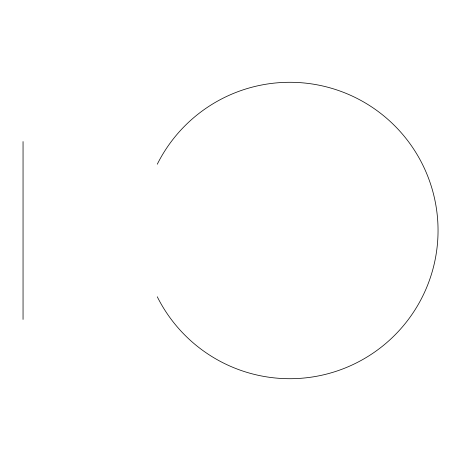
<?xml version="1.0" encoding="UTF-8"?>
<svg xmlns="http://www.w3.org/2000/svg" width="461" height="461" viewBox="0 0 461 461"><rect width="100%" height="100%" fill="white"/><g stroke="black" fill="none" stroke-linecap="round" stroke-linejoin="round"><path stroke-width="0.69" d="M23.05 141.573L23.05 319.427M157.282 164.214A148.206 148.206 0 0 1 382.82 115.089A148.206 148.206 0 0 1 382.814 345.917A148.206 148.206 0 0 1 157.276 296.78"/></g></svg>
